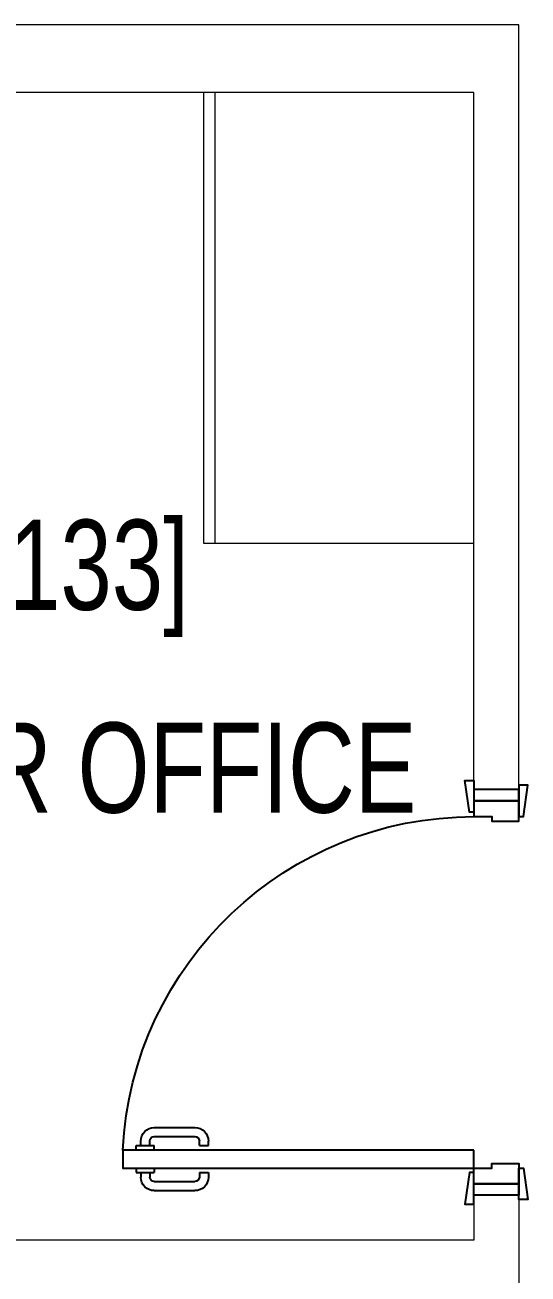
# Model space of a CAD drawing. Header units: millimetres. Extents: x 26027 to 581921, y 7230 to 233891.
# Drawn here: x 491216 to 492332, y 187730 to 190502 of the extents above; entities that cross this region are included whole.
import ezdxf

# ---------------------------------------------------------------- set-up
doc = ezdxf.new("R2010")
doc.units = ezdxf.units.MM
doc.header["$LTSCALE"] = 5
for name, color, linetype, lineweight in [('72_EGR_BASE_TEXT', 7, 'Continuous', 5), ('Medical Equipment and Furniture', 163, 'Continuous', 0), ('Medical Equipment and Furniture1', 163, 'Continuous', 5), ('Walls', 32, 'Continuous', 5)]:
    doc.layers.add(name, color=color, linetype=linetype, lineweight=lineweight)
doc.layers.add('GE-ARCHITECTURAL_ELEMENTS', color=8, linetype='Continuous')
doc.layers.add('Wooden Joinery', color=7, linetype='Continuous', lineweight=5, true_color=0xffdcd1)
doc.styles.add('X3G_ENTITY_2587EA', font='swisscl.ttf', dxfattribs={"height": 200})

# ---------------------------------------------------------------- blocks, each defined once
blk = doc.blocks.new('CUPBOARD - GLASS TOP - LOCKABLE - 200x100x60')
at = {"layer": 'Medical Equipment and Furniture1'}
blk.add_line((283.1819, -205.0074, 0), (284.1819, -205.0074, 0), dxfattribs=at)
at = {"layer": 'Medical Equipment and Furniture1', "elevation": 0}
blk.add_lwpolyline([(284.1819, -204.4324), (283.1819, -204.4324), (283.1819, -205.0324), (284.1819, -205.0324)], close=True, dxfattribs=at)
blk = doc.blocks.new('A$C72370EFE')
at = {"layer": 'GE-ARCHITECTURAL_ELEMENTS'}
for p, q in [((-0.01, -0.04), (-0.02, -0.04)), ((-0.01, -0.03), (-0.01, -0.07)), ((0, -0.03), (-0.01, -0.03)), ((0.04, -0.03), (0.05, -0.03)), ((0.05, -0.03), (0.05, -0.07)), ((0.05, -0.04), (0.06, -0.04)), ((-0.05, -0.07), (-0.05, -0.16)), ((-0.03, -0.07), (-0.03, -0.16)), ((-0.01, -0.06), (-0.02, -0.06)), ((0, -0.07), (-0.01, -0.07)), ((0.04, -0.07), (0.05, -0.07)), ((0.05, -0.06), (0.06, -0.06)), ((0.07, -0.07), (0.07, -0.16)), ((0.09, -0.07), (0.09, -0.16)), ((-0.01, -0.17), (-0.02, -0.17)), ((-0.01, -0.19), (-0.02, -0.19)), ((-0.01, -0.17), (-0.01, -0.19)), ((0.05, -0.17), (0.06, -0.17)), ((0.05, -0.17), (0.05, -0.19)), ((0.05, -0.19), (0.06, -0.19))]:
    blk.add_line(p, q, dxfattribs=at)
for centre, radius, start, end in [((-0.02, -0.07), 0.03, 90, 180), ((0.06, -0.07), 0.03, 0, 90), ((-0.02, -0.07), 0.01, 90, 180), ((0.06, -0.07), 0.01, 0, 90), ((-0.02, -0.16), 0.03, 180, 270), ((-0.02, -0.16), 0.01, 180, 270), ((0.06, -0.16), 0.01, 270, 0), ((0.06, -0.16), 0.03, 270, 0)]:
    blk.add_arc(centre, radius, start, end, dxfattribs=at)
blk = doc.blocks.new('A$C41DF7AD3')
at = {"layer": 'GE-ARCHITECTURAL_ELEMENTS', "elevation": 0}
for points in [[(820, 780), (820, 1559), (860, 1559), (860, 780)], [(70, 780), (70, 790), (0, 800), (0, 780)], [(870, 780), (870, 790), (940, 800), (940, 780)], [(80, 680), (80, 670), (10, 660), (10, 680)], [(860, 680), (860, 670), (930, 660), (930, 680)]]:
    blk.add_lwpolyline(points, close=True, dxfattribs=at)
for points in [[(45, 780), (45, 680), (20, 680), (20, 780), (45, 780)], [(45, 780), (80, 780), (80, 740), (90, 740), (90, 680), (45, 680), (45, 780)], [(895, 780), (860, 780), (860, 740), (850, 740), (850, 680), (895, 680), (895, 780)], [(895, 780), (895, 680), (920, 680), (920, 780), (895, 780)]]:
    blk.add_lwpolyline(points, dxfattribs=at)
at = {"layer": 'GE-ARCHITECTURAL_ELEMENTS'}
blk.add_arc((860, 780, 0), 780, 92.9397, 180, dxfattribs=at)
at = {"layer": 'GE-ARCHITECTURAL_ELEMENTS', "xscale": 999.9999999998856, "yscale": 999.9999999998856, "zscale": 999.9999999998856}
blk.add_blockref('A$C72370EFE', (820, 1559, 0), dxfattribs=at)

msp = doc.modelspace()

# ---------------------------------------------------------------- linework, layer by layer
at = {"layer": 'Walls'}
for p, q in [((492312.1, 190502.3, 0), (489347.1, 190502.3, 0)), ((492312.1, 188805.3, 0), (492312.1, 190502.3, 0)), ((492212.1, 190352.3, 0), (489447.1, 190352.3, 0)), ((492212.1, 188805.3, 0), (492212.1, 190352.3, 0)), ((492312.1, 188805.3, 0), (492212.1, 188805.3, 0)), ((492312.1, 187905.3, 0), (492212.1, 187905.3, 0)), ((492212.1, 187905.3, 0), (492212.1, 187805.3, 0)), ((492312.1, 187905.3, 0), (492312.1, 187655.3, 0)), ((492212.1, 187805.3, 0), (489447.1, 187805.3, 0))]:
    msp.add_line(p, q, dxfattribs=at)

# ---------------------------------------------------------------- block references
at = {"layer": 'Medical Equipment and Furniture', "xscale": 1000, "yscale": 1000, "zscale": 1000, "rotation": 270}
msp.add_blockref('CUPBOARD - GLASS TOP - LOCKABLE - 200x100x60', (696644.6, 473534.2, 0), dxfattribs=at)
at = {"layer": 'Wooden Joinery', "xscale": -1, "rotation": 90}
msp.add_blockref('A$C41DF7AD3', (492992.1, 188825.3, 0), dxfattribs=at)

# ---------------------------------------------------------------- texts
at = {"layer": '72_EGR_BASE_TEXT', "char_height": 200, "attachment_point": 2, "style": 'X3G_ENTITY_2587EA'}
for s, insert in [('[IPDG133]', (491101.3, 189404.3)), ('SUPERVISOR OFFICE', (491008.3, 188954.2))]:
    msp.add_mtext(s, dxfattribs=dict(at, insert=insert))

doc.saveas('drawing.dxf')
